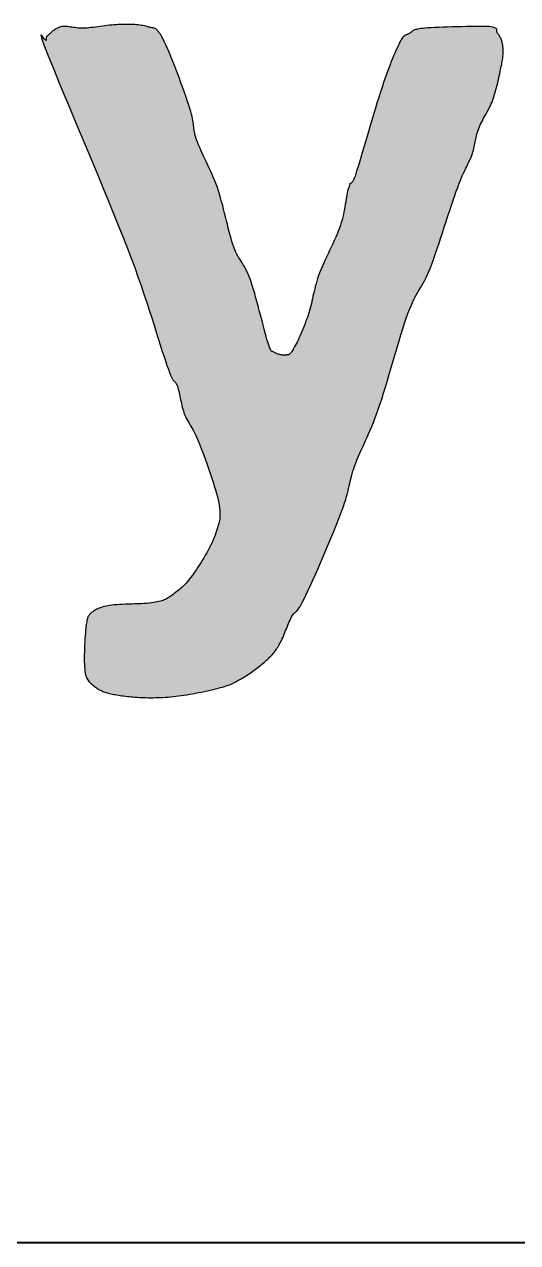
# Model space of a CAD drawing. Header units: millimetres. Extents: x 0 to 841, y 0 to 594.
# Drawn here: x 725.968 to 727.875, y 49 to 53.714 of the extents above; entities that cross this region are included whole.
import ezdxf

# ---------------------------------------------------------------- set-up
doc = ezdxf.new("R2010")
doc.units = ezdxf.units.MM
doc.layers.add('291-E-TEXTOS', color=7, linetype='Continuous')
doc.layers.add('291-G-ROTULO', color=7, linetype='Continuous')

msp = doc.modelspace()

# ---------------------------------------------------------------- hatches: boundary and pattern name
at = {"layer": '291-G-ROTULO', "true_color": 0xec5a2f}
msp.add_hatch(color=7, dxfattribs=at).paths.add_polyline_path([(727.7117, 53.7061), (727.6951, 53.706), (727.6775, 53.7057), (727.6594, 53.7054), (727.6409, 53.7049), (727.6224, 53.7044), (727.6041, 53.7039), (727.5865, 53.7032), (727.5696, 53.7026), (727.554, 53.7019), (727.5397, 53.7012), (727.5272, 53.7004), (727.5167, 53.6997), (727.5079, 53.6989), (727.5003, 53.6981), (727.4938, 53.6972), (727.4883, 53.6962), (727.4837, 53.6952), (727.4798, 53.6942), (727.4765, 53.6931), (727.4738, 53.6919), (727.4714, 53.6906), (727.4693, 53.6893), (727.4674, 53.6879), (727.4656, 53.6864), (727.4637, 53.6848), (727.4616, 53.6832), (727.4592, 53.6814), (727.4564, 53.6796), (727.4536, 53.6779), (727.4509, 53.6766), (727.4485, 53.6756), (727.4462, 53.6747), (727.4441, 53.6739), (727.442, 53.6731), (727.4399, 53.6721), (727.4379, 53.6708), (727.4358, 53.6692), (727.4336, 53.6671), (727.4313, 53.6645), (727.4288, 53.6612), (727.4261, 53.6572), (727.4231, 53.6523), (727.4199, 53.6464), (727.4163, 53.6394), (727.4124, 53.6315), (727.4084, 53.6229), (727.4042, 53.6136), (727.3999, 53.6036), (727.3954, 53.5931), (727.3908, 53.5819), (727.3862, 53.5701), (727.3814, 53.5579), (727.3766, 53.5451), (727.3717, 53.5319), (727.3668, 53.5183), (727.3618, 53.5042), (727.3568, 53.4898), (727.3519, 53.4751), (727.3469, 53.46), (727.342, 53.4447), (727.3366, 53.428), (727.3308, 53.4098), (727.3248, 53.3902), (727.3185, 53.3696), (727.3122, 53.3482), (727.3057, 53.3263), (727.2993, 53.3042), (727.2928, 53.2821), (727.2865, 53.2603), (727.2803, 53.239), (727.2743, 53.2185), (727.2686, 53.1991), (727.2632, 53.181), (727.2582, 53.1646), (727.2537, 53.15), (727.2497, 53.1376), (727.2461, 53.1274), (727.243, 53.1193), (727.2403, 53.1129), (727.2379, 53.1082), (727.2359, 53.1048), (727.2341, 53.1024), (727.2325, 53.1009), (727.2311, 53.0999), (727.2298, 53.0993), (727.2287, 53.0987), (727.2276, 53.098), (727.2265, 53.0969), (727.2254, 53.0951), (727.2242, 53.0924), (727.223, 53.0886), (727.2216, 53.0834), (727.2194, 53.0767), (727.2175, 53.0696), (727.2158, 53.062), (727.2143, 53.054), (727.2128, 53.0456), (727.2114, 53.0368), (727.21, 53.0277), (727.2085, 53.0184), (727.2069, 53.0087), (727.2052, 52.9989), (727.2034, 52.9888), (727.2012, 52.9786), (727.1988, 52.9683), (727.1961, 52.9578), (727.193, 52.9473), (727.1894, 52.9368), (727.1857, 52.926), (727.1815, 52.9146), (727.1767, 52.9028), (727.1715, 52.8906), (727.1659, 52.8781), (727.1601, 52.8653), (727.1541, 52.8524), (727.148, 52.8394), (727.1419, 52.8265), (727.1359, 52.8136), (727.1299, 52.8008), (727.1242, 52.7883), (727.1188, 52.7761), (727.1138, 52.7643), (727.1092, 52.7529), (727.1051, 52.7421), (727.1015, 52.7313), (727.0983, 52.7208), (727.0953, 52.7105), (727.0926, 52.7005), (727.0902, 52.6906), (727.0878, 52.6809), (727.0856, 52.6714), (727.0835, 52.662), (727.0815, 52.6528), (727.0794, 52.6436), (727.0774, 52.6345), (727.0752, 52.6255), (727.0729, 52.6165), (727.0705, 52.6075), (727.0679, 52.5985), (727.065, 52.5895), (727.0619, 52.5807), (727.0586, 52.5717), (727.0552, 52.5626), (727.0517, 52.5533), (727.0481, 52.5441), (727.0444, 52.5349), (727.0406, 52.5259), (727.0369, 52.517), (727.0331, 52.5084), (727.0294, 52.5001), (727.0257, 52.4922), (727.0221, 52.4848), (727.0185, 52.4779), (727.0151, 52.4716), (727.0119, 52.4659), (727.0088, 52.461), (727.0063, 52.4565), (727.004, 52.4525), (727.002, 52.4491), (727.0001, 52.4462), (726.9984, 52.4438), (726.9969, 52.4418), (726.9954, 52.4402), (726.994, 52.4389), (726.9926, 52.438), (726.9911, 52.4372), (726.9897, 52.4366), (726.9882, 52.4362), (726.9865, 52.4358), (726.9847, 52.4356), (726.9828, 52.4353), (726.9807, 52.4349), (726.978, 52.4346), (726.9751, 52.4345), (726.9722, 52.4344), (726.9692, 52.4345), (726.9661, 52.4348), (726.963, 52.4351), (726.9599, 52.4356), (726.9568, 52.4362), (726.9537, 52.4369), (726.9507, 52.4377), (726.9477, 52.4387), (726.9448, 52.4397), (726.942, 52.4409), (726.9394, 52.4422), (726.9368, 52.4435), (726.9345, 52.445), (726.9324, 52.4462), (726.9306, 52.447), (726.929, 52.4475), (726.9276, 52.4479), (726.9263, 52.4481), (726.9252, 52.4485), (726.9241, 52.4491), (726.9229, 52.45), (726.9218, 52.4514), (726.9205, 52.4534), (726.9191, 52.4561), (726.9175, 52.4596), (726.9157, 52.4642), (726.9136, 52.4699), (726.9112, 52.4768), (726.9084, 52.4851), (726.9055, 52.4951), (726.9023, 52.5069), (726.8988, 52.5203), (726.8949, 52.535), (726.8908, 52.5507), (726.8864, 52.5674), (726.8819, 52.5846), (726.8773, 52.6023), (726.8725, 52.6201), (726.8677, 52.6379), (726.8629, 52.6554), (726.8581, 52.6723), (726.8534, 52.6885), (726.8488, 52.7036), (726.8444, 52.7176), (726.8401, 52.73), (726.8356, 52.7414), (726.8312, 52.7517), (726.8268, 52.761), (726.8224, 52.7694), (726.8181, 52.7771), (726.8139, 52.7843), (726.8097, 52.7912), (726.8055, 52.7978), (726.8014, 52.8044), (726.7973, 52.8111), (726.7933, 52.8181), (726.7893, 52.8255), (726.7854, 52.8334), (726.7815, 52.8422), (726.7777, 52.8518), (726.7739, 52.8625), (726.7702, 52.8739), (726.7665, 52.8859), (726.7629, 52.8987), (726.7594, 52.912), (726.7559, 52.9258), (726.7524, 52.94), (726.7488, 52.9545), (726.7453, 52.9692), (726.7417, 52.984), (726.738, 52.9988), (726.7343, 53.0136), (726.7304, 53.0282), (726.7264, 53.0426), (726.7223, 53.0567), (726.7181, 53.0703), (726.7137, 53.0834), (726.709, 53.0958), (726.704, 53.1083), (726.6989, 53.1207), (726.6935, 53.1331), (726.688, 53.1454), (726.6824, 53.1577), (726.6768, 53.1698), (726.6713, 53.1817), (726.6657, 53.1935), (726.6604, 53.205), (726.6551, 53.2163), (726.6501, 53.2273), (726.6454, 53.238), (726.641, 53.2484), (726.637, 53.2584), (726.6334, 53.268), (726.6303, 53.277), (726.628, 53.285), (726.6261, 53.2923), (726.6248, 53.299), (726.6237, 53.3053), (726.623, 53.3113), (726.6224, 53.3171), (726.6218, 53.323), (726.6212, 53.329), (726.6205, 53.3354), (726.6195, 53.3422), (726.6181, 53.3496), (726.6163, 53.3578), (726.614, 53.3669), (726.611, 53.3771), (726.6073, 53.3885), (726.6031, 53.4016), (726.5982, 53.4164), (726.5926, 53.4329), (726.5864, 53.4506), (726.5798, 53.4693), (726.5728, 53.4887), (726.5655, 53.5085), (726.5581, 53.5285), (726.5505, 53.5483), (726.543, 53.5678), (726.5355, 53.5865), (726.5282, 53.6042), (726.5212, 53.6206), (726.5146, 53.6355), (726.5085, 53.6486), (726.5029, 53.6595), (726.4979, 53.6685), (726.4934, 53.6761), (726.4893, 53.6823), (726.4856, 53.6873), (726.4821, 53.6913), (726.4789, 53.6944), (726.4758, 53.6967), (726.4728, 53.6984), (726.4697, 53.6996), (726.4666, 53.7004), (726.4634, 53.701), (726.46, 53.7016), (726.4562, 53.7022), (726.4522, 53.703), (726.4476, 53.7041), (726.4426, 53.7057), (726.4373, 53.7071), (726.4317, 53.7084), (726.426, 53.7096), (726.4201, 53.7106), (726.4141, 53.7115), (726.4079, 53.7123), (726.4015, 53.7129), (726.395, 53.7135), (726.3883, 53.7139), (726.3815, 53.7142), (726.3746, 53.7144), (726.3676, 53.7144), (726.3604, 53.7144), (726.3531, 53.7143), (726.3457, 53.714), (726.3383, 53.7137), (726.3305, 53.7136), (726.3224, 53.7132), (726.314, 53.7126), (726.3054, 53.7118), (726.2965, 53.7109), (726.2875, 53.7098), (726.2784, 53.7086), (726.2693, 53.7074), (726.2601, 53.7062), (726.2511, 53.705), (726.2422, 53.7038), (726.2335, 53.7027), (726.2251, 53.7017), (726.2169, 53.7008), (726.2091, 53.7001), (726.2017, 53.6997), (726.1947, 53.6994), (726.1879, 53.6995), (726.1813, 53.6998), (726.1749, 53.7003), (726.1687, 53.701), (726.1628, 53.7017), (726.1569, 53.7026), (726.1513, 53.7034), (726.1458, 53.7042), (726.1405, 53.705), (726.1354, 53.7057), (726.1303, 53.7061), (726.1254, 53.7064), (726.1206, 53.7065), (726.116, 53.7063), (726.1114, 53.7057), (726.107, 53.7044), (726.1027, 53.703), (726.0987, 53.7013), (726.0948, 53.6995), (726.0911, 53.6976), (726.0876, 53.6955), (726.0842, 53.6934), (726.081, 53.6911), (726.078, 53.6888), (726.0752, 53.6865), (726.0725, 53.6842), (726.0699, 53.682), (726.0675, 53.6797), (726.0653, 53.6776), (726.0632, 53.6755), (726.0612, 53.6736), (726.0595, 53.6722), (726.0579, 53.671), (726.0566, 53.6699), (726.0554, 53.669), (726.0544, 53.6682), (726.0536, 53.6674), (726.053, 53.6666), (726.0524, 53.6658), (726.052, 53.6649), (726.0517, 53.6639), (726.0515, 53.6627), (726.0513, 53.6614), (726.0513, 53.6599), (726.0512, 53.6581), (726.0512, 53.6559), (726.0512, 53.6535), (726.0507, 53.6524), (726.0492, 53.6532), (726.0471, 53.6555), (726.0445, 53.6588), (726.0417, 53.6627), (726.0388, 53.6665), (726.0361, 53.6699), (726.0339, 53.6723), (726.0322, 53.6733), (726.0315, 53.6724), (726.0318, 53.669), (726.0334, 53.6628), (726.0365, 53.6532), (726.0414, 53.6397), (726.0482, 53.6219), (726.0572, 53.5993), (726.0684, 53.5709), (726.0823, 53.5366), (726.0986, 53.4971), (726.1168, 53.4531), (726.1367, 53.4055), (726.1578, 53.3549), (726.18, 53.3021), (726.2028, 53.2477), (726.2258, 53.1926), (726.2488, 53.1374), (726.2714, 53.0829), (726.2932, 53.0299), (726.314, 52.979), (726.3333, 52.9309), (726.3509, 52.8865), (726.3664, 52.8465), (726.3806, 52.8093), (726.3941, 52.773), (726.4068, 52.7378), (726.4187, 52.7036), (726.43, 52.6705), (726.4406, 52.6386), (726.4506, 52.6079), (726.46, 52.5785), (726.4688, 52.5503), (726.4772, 52.5236), (726.4851, 52.4982), (726.4926, 52.4744), (726.4996, 52.4521), (726.5064, 52.4313), (726.5128, 52.4122), (726.5189, 52.3948), (726.5242, 52.3797), (726.5288, 52.3673), (726.5328, 52.3573), (726.5362, 52.3495), (726.5392, 52.3435), (726.5417, 52.339), (726.5439, 52.3358), (726.5458, 52.3336), (726.5475, 52.332), (726.549, 52.3307), (726.5505, 52.3295), (726.552, 52.3282), (726.5535, 52.3263), (726.5551, 52.3235), (726.557, 52.3197), (726.5591, 52.3145), (726.5609, 52.3084), (726.5626, 52.3021), (726.5642, 52.2956), (726.5657, 52.289), (726.5672, 52.2823), (726.5687, 52.2755), (726.5701, 52.2686), (726.5716, 52.2615), (726.5732, 52.2544), (726.5748, 52.2473), (726.5765, 52.2401), (726.5783, 52.2329), (726.5802, 52.2257), (726.5824, 52.2184), (726.5847, 52.2112), (726.5872, 52.2041), (726.5903, 52.197), (726.5936, 52.1902), (726.597, 52.1836), (726.6006, 52.1771), (726.6042, 52.1706), (726.608, 52.164), (726.6119, 52.1574), (726.6158, 52.1506), (726.6198, 52.1436), (726.6238, 52.1364), (726.6278, 52.1288), (726.6318, 52.1208), (726.6358, 52.1123), (726.6397, 52.1034), (726.6436, 52.0938), (726.6474, 52.0836), (726.6517, 52.0725), (726.6564, 52.0603), (726.6613, 52.0472), (726.6663, 52.0333), (726.6715, 52.0188), (726.6768, 52.0039), (726.6821, 51.9886), (726.6873, 51.9732), (726.6924, 51.9578), (726.6973, 51.9425), (726.702, 51.9276), (726.7064, 51.9131), (726.7104, 51.8992), (726.714, 51.8861), (726.7171, 51.8739), (726.7197, 51.8628), (726.721, 51.8527), (726.7221, 51.8435), (726.7229, 51.8351), (726.7234, 51.8274), (726.7237, 51.8202), (726.7236, 51.8134), (726.7233, 51.807), (726.7227, 51.8008), (726.7218, 51.7947), (726.7206, 51.7887), (726.7192, 51.7825), (726.7174, 51.7761), (726.7154, 51.7694), (726.7131, 51.7623), (726.7105, 51.7547), (726.7076, 51.7464), (726.7047, 51.7378), (726.7013, 51.7289), (726.6974, 51.7195), (726.6931, 51.7099), (726.6884, 51.7), (726.6835, 51.69), (726.6782, 51.6799), (726.6728, 51.6698), (726.6671, 51.6598), (726.6614, 51.6499), (726.6556, 51.6403), (726.6498, 51.6309), (726.644, 51.6219), (726.6383, 51.6133), (726.6327, 51.6053), (726.6273, 51.5978), (726.6224, 51.5904), (726.6175, 51.5834), (726.6126, 51.5766), (726.6077, 51.5702), (726.6028, 51.564), (726.5979, 51.5581), (726.5929, 51.5525), (726.5879, 51.5471), (726.5829, 51.542), (726.5779, 51.537), (726.5729, 51.5323), (726.5678, 51.5278), (726.5626, 51.5235), (726.5575, 51.5193), (726.5523, 51.5153), (726.547, 51.5115), (726.5423, 51.5079), (726.5378, 51.5045), (726.5335, 51.5014), (726.5294, 51.4985), (726.5253, 51.4959), (726.5213, 51.4934), (726.5172, 51.4912), (726.5129, 51.4891), (726.5085, 51.4873), (726.5038, 51.4855), (726.4988, 51.4839), (726.4934, 51.4824), (726.4876, 51.481), (726.4812, 51.4797), (726.4743, 51.4785), (726.4667, 51.4774), (726.4587, 51.476), (726.4496, 51.4749), (726.4397, 51.4739), (726.4291, 51.4732), (726.4179, 51.4726), (726.4063, 51.4721), (726.3944, 51.4717), (726.3824, 51.4713), (726.3704, 51.4709), (726.3585, 51.4705), (726.3469, 51.47), (726.3357, 51.4695), (726.3251, 51.4687), (726.3152, 51.4678), (726.3062, 51.4667), (726.2981, 51.4653), (726.2909, 51.4641), (726.2841, 51.4629), (726.2779, 51.4615), (726.2721, 51.4601), (726.2668, 51.4585), (726.2618, 51.4569), (726.2572, 51.4553), (726.2529, 51.4535), (726.2489, 51.4517), (726.2452, 51.4498), (726.2416, 51.4478), (726.2383, 51.4458), (726.235, 51.4438), (726.2319, 51.4416), (726.2289, 51.4394), (726.2258, 51.4372), (726.2234, 51.4347), (726.2212, 51.4325), (726.2193, 51.4304), (726.2176, 51.4285), (726.2162, 51.4266), (726.2149, 51.4246), (726.2138, 51.4225), (726.2128, 51.4201), (726.2119, 51.4175), (726.2111, 51.4146), (726.2103, 51.4112), (726.2095, 51.4073), (726.2086, 51.4028), (726.2078, 51.3976), (726.2068, 51.3917), (726.2058, 51.385), (726.205, 51.3775), (726.2042, 51.3688), (726.2034, 51.3589), (726.2026, 51.3481), (726.2018, 51.3366), (726.2011, 51.3245), (726.2005, 51.3119), (726.2, 51.2992), (726.1996, 51.2864), (726.1993, 51.2737), (726.1992, 51.2614), (726.1993, 51.2495), (726.1995, 51.2383), (726.2, 51.2279), (726.2008, 51.2185), (726.2017, 51.2104), (726.203, 51.2032), (726.2045, 51.1968), (726.2063, 51.1911), (726.2083, 51.186), (726.2105, 51.1814), (726.2129, 51.1774), (726.2154, 51.1737), (726.2181, 51.1705), (726.2208, 51.1675), (726.2237, 51.1648), (726.2267, 51.1622), (726.2297, 51.1598), (726.2327, 51.1575), (726.2358, 51.1551), (726.2389, 51.1527), (726.2419, 51.1501), (726.2449, 51.1476), (726.2479, 51.1453), (726.251, 51.1432), (726.2541, 51.1413), (726.2573, 51.1395), (726.2606, 51.1378), (726.264, 51.1363), (726.2675, 51.1348), (726.2711, 51.1334), (726.275, 51.1321), (726.2789, 51.1308), (726.2831, 51.1295), (726.2875, 51.1282), (726.2921, 51.1269), (726.297, 51.1255), (726.3021, 51.124), (726.3075, 51.1229), (726.3131, 51.1218), (726.319, 51.1207), (726.325, 51.1196), (726.3313, 51.1185), (726.3378, 51.1175), (726.3444, 51.1165), (726.3513, 51.1155), (726.3584, 51.1146), (726.3656, 51.1137), (726.373, 51.1129), (726.3806, 51.1122), (726.3884, 51.1115), (726.3963, 51.1109), (726.4043, 51.1104), (726.4125, 51.11), (726.4209, 51.1096), (726.4295, 51.1093), (726.4382, 51.1091), (726.4471, 51.1089), (726.4561, 51.1089), (726.4653, 51.1089), (726.4746, 51.109), (726.4841, 51.1092), (726.4936, 51.1096), (726.5033, 51.11), (726.5131, 51.1106), (726.5229, 51.1114), (726.5329, 51.1123), (726.5429, 51.1134), (726.553, 51.1146), (726.5631, 51.116), (726.5735, 51.1172), (726.5843, 51.1187), (726.5954, 51.1204), (726.6067, 51.1222), (726.6182, 51.1242), (726.6298, 51.1263), (726.6414, 51.1285), (726.6529, 51.1308), (726.6643, 51.1332), (726.6755, 51.1356), (726.6864, 51.1381), (726.6969, 51.1406), (726.707, 51.143), (726.7165, 51.1455), (726.7255, 51.1478), (726.7337, 51.1501), (726.7413, 51.1524), (726.7484, 51.1547), (726.7549, 51.1569), (726.7611, 51.1592), (726.7668, 51.1615), (726.7722, 51.1639), (726.7773, 51.1663), (726.7822, 51.1687), (726.7869, 51.1712), (726.7915, 51.1737), (726.7961, 51.1763), (726.8006, 51.1789), (726.8053, 51.1816), (726.81, 51.1844), (726.8149, 51.1873), (726.8201, 51.1903), (726.825, 51.1934), (726.83, 51.1967), (726.8351, 51.2001), (726.8402, 51.2036), (726.8454, 51.2073), (726.8506, 51.2111), (726.8558, 51.215), (726.861, 51.2189), (726.8661, 51.2229), (726.8712, 51.2269), (726.8763, 51.2309), (726.8813, 51.2349), (726.8862, 51.2389), (726.8911, 51.2428), (726.8958, 51.2467), (726.9004, 51.2505), (726.9044, 51.2542), (726.9084, 51.2579), (726.9122, 51.2615), (726.9159, 51.2651), (726.9195, 51.2687), (726.923, 51.2724), (726.9264, 51.2761), (726.9297, 51.2799), (726.933, 51.2838), (726.9362, 51.2879), (726.9393, 51.2921), (726.9424, 51.2965), (726.9455, 51.3012), (726.9485, 51.3061), (726.9515, 51.3113), (726.9546, 51.3168), (726.9575, 51.3222), (726.9605, 51.3281), (726.9634, 51.3342), (726.9663, 51.3407), (726.9692, 51.3474), (726.972, 51.3542), (726.9748, 51.3612), (726.9776, 51.3682), (726.9805, 51.3753), (726.9833, 51.3823), (726.9861, 51.3893), (726.989, 51.3961), (726.9919, 51.4027), (726.9948, 51.4092), (726.9977, 51.4153), (727.0007, 51.4211), (727.0032, 51.4261), (727.0055, 51.43), (727.0076, 51.433), (727.0097, 51.4352), (727.0117, 51.437), (727.0137, 51.4386), (727.0158, 51.4402), (727.018, 51.442), (727.0205, 51.4442), (727.0233, 51.4471), (727.0263, 51.4509), (727.0298, 51.4559), (727.0337, 51.4622), (727.0382, 51.47), (727.0432, 51.4797), (727.0489, 51.4914), (727.0558, 51.5055), (727.0637, 51.5221), (727.0724, 51.5409), (727.0817, 51.5614), (727.0916, 51.5834), (727.1018, 51.6066), (727.1123, 51.6307), (727.1229, 51.6553), (727.1335, 51.6801), (727.144, 51.7048), (727.1541, 51.729), (727.1638, 51.7525), (727.1729, 51.775), (727.1813, 51.796), (727.1889, 51.8154), (727.1955, 51.8327), (727.2011, 51.8482), (727.2059, 51.8623), (727.21, 51.8753), (727.2135, 51.8874), (727.2165, 51.8985), (727.2191, 51.9089), (727.2214, 51.9188), (727.2236, 51.9283), (727.2256, 51.9375), (727.2277, 51.9466), (727.2298, 51.9557), (727.2322, 51.9651), (727.2348, 51.9748), (727.2379, 51.9849), (727.2415, 51.9957), (727.2456, 52.0073), (727.2503, 52.0196), (727.255, 52.0316), (727.26, 52.0435), (727.2651, 52.0553), (727.2704, 52.0672), (727.2758, 52.0791), (727.2814, 52.0913), (727.2871, 52.1037), (727.2929, 52.1165), (727.2988, 52.1298), (727.3048, 52.1436), (727.3109, 52.1581), (727.317, 52.1733), (727.3233, 52.1893), (727.3296, 52.2062), (727.336, 52.2241), (727.3425, 52.2435), (727.3494, 52.2646), (727.3565, 52.2872), (727.3637, 52.311), (727.3712, 52.3357), (727.3787, 52.3611), (727.3863, 52.3869), (727.394, 52.4128), (727.4016, 52.4387), (727.4091, 52.4643), (727.4165, 52.4892), (727.4238, 52.5132), (727.4309, 52.5361), (727.4377, 52.5577), (727.4442, 52.5776), (727.4504, 52.5955), (727.4567, 52.6115), (727.4626, 52.6257), (727.4683, 52.6383), (727.4738, 52.6496), (727.4791, 52.6599), (727.4843, 52.6693), (727.4893, 52.6781), (727.4943, 52.6866), (727.4993, 52.695), (727.5043, 52.7035), (727.5094, 52.7123), (727.5145, 52.7217), (727.5198, 52.732), (727.5252, 52.7433), (727.5308, 52.756), (727.5367, 52.7702), (727.5429, 52.7864), (727.5494, 52.8042), (727.5561, 52.8233), (727.563, 52.8434), (727.57, 52.8643), (727.5771, 52.8859), (727.5843, 52.9078), (727.5914, 52.9298), (727.5986, 52.9517), (727.6056, 52.9733), (727.6125, 52.9944), (727.6192, 53.0147), (727.6256, 53.0339), (727.6318, 53.0519), (727.6377, 53.0685), (727.6431, 53.0834), (727.6479, 53.0962), (727.6524, 53.1079), (727.6566, 53.1184), (727.6606, 53.1279), (727.6644, 53.1366), (727.668, 53.1444), (727.6715, 53.1517), (727.6748, 53.1584), (727.6779, 53.1647), (727.6809, 53.1707), (727.6838, 53.1766), (727.6866, 53.1824), (727.6894, 53.1884), (727.692, 53.1945), (727.6947, 53.2009), (727.6973, 53.2078), (727.6998, 53.2148), (727.7019, 53.2216), (727.7038, 53.2281), (727.7054, 53.2345), (727.7068, 53.2407), (727.7081, 53.2468), (727.7092, 53.2528), (727.7104, 53.2588), (727.7115, 53.2647), (727.7127, 53.2706), (727.714, 53.2766), (727.7154, 53.2826), (727.717, 53.2888), (727.7189, 53.2951), (727.721, 53.3015), (727.7234, 53.3082), (727.7259, 53.3149), (727.7286, 53.3217), (727.7317, 53.3284), (727.735, 53.335), (727.7385, 53.3417), (727.7422, 53.3484), (727.7459, 53.3551), (727.7498, 53.3619), (727.7536, 53.3687), (727.7575, 53.3756), (727.7613, 53.3825), (727.7649, 53.3895), (727.7684, 53.3966), (727.7718, 53.4038), (727.7748, 53.4111), (727.7776, 53.4186), (727.7803, 53.4264), (727.7829, 53.4345), (727.7855, 53.443), (727.788, 53.4518), (727.7906, 53.4607), (727.793, 53.4698), (727.7954, 53.479), (727.7977, 53.4881), (727.7999, 53.4972), (727.802, 53.5061), (727.804, 53.5149), (727.8059, 53.5233), (727.8076, 53.5315), (727.8091, 53.5392), (727.8105, 53.5464), (727.8118, 53.5531), (727.8132, 53.5597), (727.8144, 53.5659), (727.8155, 53.5718), (727.8164, 53.5775), (727.8171, 53.5828), (727.8177, 53.5878), (727.8182, 53.5927), (727.8185, 53.5973), (727.8188, 53.6017), (727.8189, 53.606), (727.8189, 53.6101), (727.8188, 53.6141), (727.8187, 53.618), (727.8184, 53.6218), (727.8181, 53.6256), (727.8178, 53.6294), (727.8173, 53.6331), (727.8168, 53.6368), (727.816, 53.6404), (727.8152, 53.644), (727.8143, 53.6475), (727.8132, 53.6509), (727.812, 53.6543), (727.8108, 53.6575), (727.8094, 53.6607), (727.8079, 53.6637), (727.8064, 53.6666), (727.8048, 53.6695), (727.8031, 53.6722), (727.8014, 53.6748), (727.7996, 53.6773), (727.7977, 53.6796), (727.7962, 53.6818), (727.7953, 53.684), (727.7948, 53.6861), (727.7946, 53.6882), (727.7946, 53.6902), (727.7947, 53.6921), (727.7946, 53.6939), (727.7942, 53.6956), (727.7934, 53.6973), (727.792, 53.6988), (727.7899, 53.7003), (727.787, 53.7016), (727.783, 53.7028), (727.7779, 53.7039), (727.7715, 53.7049), (727.7636, 53.7057), (727.7534, 53.706), (727.7412, 53.7062), (727.7272, 53.7062)])

# ---------------------------------------------------------------- linework, layer by layer
at = {"layer": '291-E-TEXTOS', "color": 7, "lineweight": 40}
msp.add_line((650.9999, 49), (825.9999, 49), dxfattribs=at)
at = {"layer": '291-E-TEXTOS'}
msp.add_lwpolyline([(727.7636, 53.7057), (727.7534, 53.706), (727.7412, 53.7062), (727.7272, 53.7062), (727.7117, 53.7061), (727.6951, 53.706), (727.6775, 53.7057), (727.6594, 53.7054), (727.6409, 53.7049), (727.6224, 53.7044), (727.6041, 53.7039), (727.5865, 53.7032), (727.5696, 53.7026), (727.554, 53.7019), (727.5397, 53.7012), (727.5272, 53.7004), (727.5167, 53.6997), (727.5079, 53.6989), (727.5003, 53.6981), (727.4938, 53.6972), (727.4883, 53.6962), (727.4837, 53.6952), (727.4798, 53.6942), (727.4765, 53.6931), (727.4738, 53.6919), (727.4714, 53.6906), (727.4693, 53.6893), (727.4674, 53.6879), (727.4656, 53.6864), (727.4637, 53.6848), (727.4616, 53.6832), (727.4592, 53.6814), (727.4564, 53.6796), (727.4536, 53.6779), (727.4509, 53.6766), (727.4485, 53.6756), (727.4462, 53.6747), (727.4441, 53.6739), (727.442, 53.6731), (727.4399, 53.6721), (727.4379, 53.6708), (727.4358, 53.6692), (727.4336, 53.6671), (727.4313, 53.6645), (727.4288, 53.6612), (727.4261, 53.6572), (727.4231, 53.6523), (727.4199, 53.6464), (727.4163, 53.6394), (727.4124, 53.6315), (727.4084, 53.6229), (727.4042, 53.6136), (727.3999, 53.6036), (727.3954, 53.5931), (727.3908, 53.5819), (727.3862, 53.5701), (727.3814, 53.5579), (727.3766, 53.5451), (727.3717, 53.5319), (727.3668, 53.5183), (727.3618, 53.5042), (727.3568, 53.4898), (727.3519, 53.4751), (727.3469, 53.46), (727.342, 53.4447), (727.3366, 53.428), (727.3308, 53.4098), (727.3248, 53.3902), (727.3185, 53.3696), (727.3122, 53.3482), (727.3057, 53.3263), (727.2993, 53.3042), (727.2928, 53.2821), (727.2865, 53.2603), (727.2803, 53.239), (727.2743, 53.2185), (727.2686, 53.1991), (727.2632, 53.181), (727.2582, 53.1646), (727.2537, 53.15), (727.2497, 53.1376), (727.2461, 53.1274), (727.243, 53.1193), (727.2403, 53.1129), (727.2379, 53.1082), (727.2359, 53.1048), (727.2341, 53.1024), (727.2325, 53.1009), (727.2311, 53.0999), (727.2298, 53.0993), (727.2287, 53.0987), (727.2276, 53.098), (727.2265, 53.0969), (727.2254, 53.0951), (727.2242, 53.0924), (727.223, 53.0886), (727.2216, 53.0834), (727.2194, 53.0767), (727.2175, 53.0696), (727.2158, 53.062), (727.2143, 53.054), (727.2128, 53.0456), (727.2114, 53.0368), (727.21, 53.0277), (727.2085, 53.0184), (727.2069, 53.0087), (727.2052, 52.9989), (727.2034, 52.9888), (727.2012, 52.9786), (727.1988, 52.9683), (727.1961, 52.9578), (727.193, 52.9473), (727.1894, 52.9368), (727.1857, 52.926), (727.1815, 52.9146), (727.1767, 52.9028), (727.1715, 52.8906), (727.1659, 52.8781), (727.1601, 52.8653), (727.1541, 52.8524), (727.148, 52.8394), (727.1419, 52.8265), (727.1359, 52.8136), (727.1299, 52.8008), (727.1242, 52.7883), (727.1188, 52.7761), (727.1138, 52.7643), (727.1092, 52.7529), (727.1051, 52.7421), (727.1015, 52.7313), (727.0983, 52.7208), (727.0953, 52.7105), (727.0926, 52.7005), (727.0902, 52.6906), (727.0878, 52.6809), (727.0856, 52.6714), (727.0835, 52.662), (727.0815, 52.6528), (727.0794, 52.6436), (727.0774, 52.6345), (727.0752, 52.6255), (727.0729, 52.6165), (727.0705, 52.6075), (727.0679, 52.5985), (727.065, 52.5895), (727.0619, 52.5807), (727.0586, 52.5717), (727.0552, 52.5626), (727.0517, 52.5533), (727.0481, 52.5441), (727.0444, 52.5349), (727.0406, 52.5259), (727.0369, 52.517), (727.0331, 52.5084), (727.0294, 52.5001), (727.0257, 52.4922), (727.0221, 52.4848), (727.0185, 52.4779), (727.0151, 52.4716), (727.0119, 52.4659), (727.0088, 52.461), (727.0063, 52.4565), (727.004, 52.4525), (727.002, 52.4491), (727.0001, 52.4462), (726.9984, 52.4438), (726.9969, 52.4418), (726.9954, 52.4402), (726.994, 52.4389), (726.9926, 52.438), (726.9911, 52.4372), (726.9897, 52.4366), (726.9882, 52.4362), (726.9865, 52.4358), (726.9847, 52.4356), (726.9828, 52.4353), (726.9807, 52.4349), (726.978, 52.4346), (726.9751, 52.4345), (726.9722, 52.4344), (726.9692, 52.4345), (726.9661, 52.4348), (726.963, 52.4351), (726.9599, 52.4356), (726.9568, 52.4362), (726.9537, 52.4369), (726.9507, 52.4377), (726.9477, 52.4387), (726.9448, 52.4397), (726.942, 52.4409), (726.9394, 52.4422), (726.9368, 52.4435), (726.9345, 52.445), (726.9324, 52.4462), (726.9306, 52.447), (726.929, 52.4475), (726.9276, 52.4479), (726.9263, 52.4481), (726.9252, 52.4485), (726.9241, 52.4491), (726.9229, 52.45), (726.9218, 52.4514), (726.9205, 52.4534), (726.9191, 52.4561), (726.9175, 52.4596), (726.9157, 52.4642), (726.9136, 52.4699), (726.9112, 52.4768), (726.9084, 52.4851), (726.9055, 52.4951), (726.9023, 52.5069), (726.8988, 52.5203), (726.8949, 52.535), (726.8908, 52.5507), (726.8864, 52.5674), (726.8819, 52.5846), (726.8773, 52.6023), (726.8725, 52.6201), (726.8677, 52.6379), (726.8629, 52.6554), (726.8581, 52.6723), (726.8534, 52.6885), (726.8488, 52.7036), (726.8444, 52.7176), (726.8401, 52.73), (726.8356, 52.7414), (726.8312, 52.7517), (726.8268, 52.761), (726.8224, 52.7694), (726.8181, 52.7771), (726.8139, 52.7843), (726.8097, 52.7912), (726.8055, 52.7978), (726.8014, 52.8044), (726.7973, 52.8111), (726.7933, 52.8181), (726.7893, 52.8255), (726.7854, 52.8334), (726.7815, 52.8422), (726.7777, 52.8518), (726.7739, 52.8625), (726.7702, 52.8739), (726.7665, 52.8859), (726.7629, 52.8987), (726.7594, 52.912), (726.7559, 52.9258), (726.7524, 52.94), (726.7488, 52.9545), (726.7453, 52.9692), (726.7417, 52.984), (726.738, 52.9988), (726.7343, 53.0136), (726.7304, 53.0282), (726.7264, 53.0426), (726.7223, 53.0567), (726.7181, 53.0703), (726.7137, 53.0834), (726.709, 53.0958), (726.704, 53.1083), (726.6989, 53.1207), (726.6935, 53.1331), (726.688, 53.1454), (726.6824, 53.1577), (726.6768, 53.1698), (726.6713, 53.1817), (726.6657, 53.1935), (726.6604, 53.205), (726.6551, 53.2163), (726.6501, 53.2273), (726.6454, 53.238), (726.641, 53.2484), (726.637, 53.2584), (726.6334, 53.268), (726.6303, 53.277), (726.628, 53.285), (726.6261, 53.2923), (726.6248, 53.299), (726.6237, 53.3053), (726.623, 53.3113), (726.6224, 53.3171), (726.6218, 53.323), (726.6212, 53.329), (726.6205, 53.3354), (726.6195, 53.3422), (726.6181, 53.3496), (726.6163, 53.3578), (726.614, 53.3669), (726.611, 53.3771), (726.6073, 53.3885), (726.6031, 53.4016), (726.5982, 53.4164), (726.5926, 53.4329), (726.5864, 53.4506), (726.5798, 53.4693), (726.5728, 53.4887), (726.5655, 53.5085), (726.5581, 53.5285), (726.5505, 53.5483), (726.543, 53.5678), (726.5355, 53.5865), (726.5282, 53.6042), (726.5212, 53.6206), (726.5146, 53.6355), (726.5085, 53.6486), (726.5029, 53.6595), (726.4979, 53.6685), (726.4934, 53.6761), (726.4893, 53.6823), (726.4856, 53.6873), (726.4821, 53.6913), (726.4789, 53.6944), (726.4758, 53.6967), (726.4728, 53.6984), (726.4697, 53.6996), (726.4666, 53.7004), (726.4634, 53.701), (726.46, 53.7016), (726.4562, 53.7022), (726.4522, 53.703), (726.4476, 53.7041), (726.4426, 53.7057), (726.4373, 53.7071), (726.4317, 53.7084), (726.426, 53.7096), (726.4201, 53.7106), (726.4141, 53.7115), (726.4079, 53.7123), (726.4015, 53.7129), (726.395, 53.7135), (726.3883, 53.7139), (726.3815, 53.7142), (726.3746, 53.7144), (726.3676, 53.7144), (726.3604, 53.7144), (726.3531, 53.7143), (726.3457, 53.714), (726.3383, 53.7137), (726.3305, 53.7136), (726.3224, 53.7132), (726.314, 53.7126), (726.3054, 53.7118), (726.2965, 53.7109), (726.2875, 53.7098), (726.2784, 53.7086), (726.2693, 53.7074), (726.2601, 53.7062), (726.2511, 53.705), (726.2422, 53.7038), (726.2335, 53.7027), (726.2251, 53.7017), (726.2169, 53.7008), (726.2091, 53.7001), (726.2017, 53.6997), (726.1947, 53.6994), (726.1879, 53.6995), (726.1813, 53.6998), (726.1749, 53.7003), (726.1687, 53.701), (726.1628, 53.7017), (726.1569, 53.7026), (726.1513, 53.7034), (726.1458, 53.7042), (726.1405, 53.705), (726.1354, 53.7057), (726.1303, 53.7061), (726.1254, 53.7064), (726.1206, 53.7065), (726.116, 53.7063), (726.1114, 53.7057), (726.107, 53.7044), (726.1027, 53.703), (726.0987, 53.7013), (726.0948, 53.6995), (726.0911, 53.6976), (726.0876, 53.6955), (726.0842, 53.6934), (726.081, 53.6911), (726.078, 53.6888), (726.0752, 53.6865), (726.0725, 53.6842), (726.0699, 53.682), (726.0675, 53.6797), (726.0653, 53.6776), (726.0632, 53.6755), (726.0612, 53.6736), (726.0595, 53.6722), (726.0579, 53.671), (726.0566, 53.6699), (726.0554, 53.669), (726.0544, 53.6682), (726.0536, 53.6674), (726.053, 53.6666), (726.0524, 53.6658), (726.052, 53.6649), (726.0517, 53.6639), (726.0515, 53.6627), (726.0513, 53.6614), (726.0513, 53.6599), (726.0512, 53.6581), (726.0512, 53.6559), (726.0512, 53.6535), (726.0507, 53.6524), (726.0492, 53.6532), (726.0471, 53.6555), (726.0445, 53.6588), (726.0417, 53.6627), (726.0388, 53.6665), (726.0361, 53.6699), (726.0339, 53.6723), (726.0322, 53.6733), (726.0315, 53.6724), (726.0318, 53.669), (726.0334, 53.6628), (726.0365, 53.6532), (726.0414, 53.6397), (726.0482, 53.6219), (726.0572, 53.5993), (726.0684, 53.5709), (726.0823, 53.5366), (726.0986, 53.4971), (726.1168, 53.4531), (726.1367, 53.4055), (726.1578, 53.3549), (726.18, 53.3021), (726.2028, 53.2477), (726.2258, 53.1926), (726.2488, 53.1374), (726.2714, 53.0829), (726.2932, 53.0299), (726.314, 52.979), (726.3333, 52.9309), (726.3509, 52.8865), (726.3664, 52.8465), (726.3806, 52.8093), (726.3941, 52.773), (726.4068, 52.7378), (726.4187, 52.7036), (726.43, 52.6705), (726.4406, 52.6386), (726.4506, 52.6079), (726.46, 52.5785), (726.4688, 52.5503), (726.4772, 52.5236), (726.4851, 52.4982), (726.4926, 52.4744), (726.4996, 52.4521), (726.5064, 52.4313), (726.5128, 52.4122), (726.5189, 52.3948), (726.5242, 52.3797), (726.5288, 52.3673), (726.5328, 52.3573), (726.5362, 52.3495), (726.5392, 52.3435), (726.5417, 52.339), (726.5439, 52.3358), (726.5458, 52.3336), (726.5475, 52.332), (726.549, 52.3307), (726.5505, 52.3295), (726.552, 52.3282), (726.5535, 52.3263), (726.5551, 52.3235), (726.557, 52.3197), (726.5591, 52.3145), (726.5609, 52.3084), (726.5626, 52.3021), (726.5642, 52.2956), (726.5657, 52.289), (726.5672, 52.2823), (726.5687, 52.2755), (726.5701, 52.2686), (726.5716, 52.2615), (726.5732, 52.2544), (726.5748, 52.2473), (726.5765, 52.2401), (726.5783, 52.2329), (726.5802, 52.2257), (726.5824, 52.2184), (726.5847, 52.2112), (726.5872, 52.2041), (726.5903, 52.197), (726.5936, 52.1902), (726.597, 52.1836), (726.6006, 52.1771), (726.6042, 52.1706), (726.608, 52.164), (726.6119, 52.1574), (726.6158, 52.1506), (726.6198, 52.1436), (726.6238, 52.1364), (726.6278, 52.1288), (726.6318, 52.1208), (726.6358, 52.1123), (726.6397, 52.1034), (726.6436, 52.0938), (726.6474, 52.0836), (726.6517, 52.0725), (726.6564, 52.0603), (726.6613, 52.0472), (726.6663, 52.0333), (726.6715, 52.0188), (726.6768, 52.0039), (726.6821, 51.9886), (726.6873, 51.9732), (726.6924, 51.9578), (726.6973, 51.9425), (726.702, 51.9276), (726.7064, 51.9131), (726.7104, 51.8992), (726.714, 51.8861), (726.7171, 51.8739), (726.7197, 51.8628), (726.721, 51.8527), (726.7221, 51.8435), (726.7229, 51.8351), (726.7234, 51.8274), (726.7237, 51.8202), (726.7236, 51.8134), (726.7233, 51.807), (726.7227, 51.8008), (726.7218, 51.7947), (726.7206, 51.7887), (726.7192, 51.7825), (726.7174, 51.7761), (726.7154, 51.7694), (726.7131, 51.7623), (726.7105, 51.7547), (726.7076, 51.7464), (726.7047, 51.7378), (726.7013, 51.7289), (726.6974, 51.7195), (726.6931, 51.7099), (726.6884, 51.7), (726.6835, 51.69), (726.6782, 51.6799), (726.6728, 51.6698), (726.6671, 51.6598), (726.6614, 51.6499), (726.6556, 51.6403), (726.6498, 51.6309), (726.644, 51.6219), (726.6383, 51.6133), (726.6327, 51.6053), (726.6273, 51.5978), (726.6224, 51.5904), (726.6175, 51.5834), (726.6126, 51.5766), (726.6077, 51.5702), (726.6028, 51.564), (726.5979, 51.5581), (726.5929, 51.5525), (726.5879, 51.5471), (726.5829, 51.542), (726.5779, 51.537), (726.5729, 51.5323), (726.5678, 51.5278), (726.5626, 51.5235), (726.5575, 51.5193), (726.5523, 51.5153), (726.547, 51.5115), (726.5423, 51.5079), (726.5378, 51.5045), (726.5335, 51.5014), (726.5294, 51.4985), (726.5253, 51.4959), (726.5213, 51.4934), (726.5172, 51.4912), (726.5129, 51.4891), (726.5085, 51.4873), (726.5038, 51.4855), (726.4988, 51.4839), (726.4934, 51.4824), (726.4876, 51.481), (726.4812, 51.4797), (726.4743, 51.4785), (726.4667, 51.4774), (726.4587, 51.476), (726.4496, 51.4749), (726.4397, 51.4739), (726.4291, 51.4732), (726.4179, 51.4726), (726.4063, 51.4721), (726.3944, 51.4717), (726.3824, 51.4713), (726.3704, 51.4709), (726.3585, 51.4705), (726.3469, 51.47), (726.3357, 51.4695), (726.3251, 51.4687), (726.3152, 51.4678), (726.3062, 51.4667), (726.2981, 51.4653), (726.2909, 51.4641), (726.2841, 51.4629), (726.2779, 51.4615), (726.2721, 51.4601), (726.2668, 51.4585), (726.2618, 51.4569), (726.2572, 51.4553), (726.2529, 51.4535), (726.2489, 51.4517), (726.2452, 51.4498), (726.2416, 51.4478), (726.2383, 51.4458), (726.235, 51.4438), (726.2319, 51.4416), (726.2289, 51.4394), (726.2258, 51.4372), (726.2234, 51.4347), (726.2212, 51.4325), (726.2193, 51.4304), (726.2176, 51.4285), (726.2162, 51.4266), (726.2149, 51.4246), (726.2138, 51.4225), (726.2128, 51.4201), (726.2119, 51.4175), (726.2111, 51.4146), (726.2103, 51.4112), (726.2095, 51.4073), (726.2086, 51.4028), (726.2078, 51.3976), (726.2068, 51.3917), (726.2058, 51.385), (726.205, 51.3775), (726.2042, 51.3688), (726.2034, 51.3589), (726.2026, 51.3481), (726.2018, 51.3366), (726.2011, 51.3245), (726.2005, 51.3119), (726.2, 51.2992), (726.1996, 51.2864), (726.1993, 51.2737), (726.1992, 51.2614), (726.1993, 51.2495), (726.1995, 51.2383), (726.2, 51.2279), (726.2008, 51.2185), (726.2017, 51.2104), (726.203, 51.2032), (726.2045, 51.1968), (726.2063, 51.1911), (726.2083, 51.186), (726.2105, 51.1814), (726.2129, 51.1774), (726.2154, 51.1737), (726.2181, 51.1705), (726.2208, 51.1675), (726.2237, 51.1648), (726.2267, 51.1622), (726.2297, 51.1598), (726.2327, 51.1575), (726.2358, 51.1551), (726.2389, 51.1527), (726.2419, 51.1501), (726.2449, 51.1476), (726.2479, 51.1453), (726.251, 51.1432), (726.2541, 51.1413), (726.2573, 51.1395), (726.2606, 51.1378), (726.264, 51.1363), (726.2675, 51.1348), (726.2711, 51.1334), (726.275, 51.1321), (726.2789, 51.1308), (726.2831, 51.1295), (726.2875, 51.1282), (726.2921, 51.1269), (726.297, 51.1255), (726.3021, 51.124), (726.3075, 51.1229), (726.3131, 51.1218), (726.319, 51.1207), (726.325, 51.1196), (726.3313, 51.1185), (726.3378, 51.1175), (726.3444, 51.1165), (726.3513, 51.1155), (726.3584, 51.1146), (726.3656, 51.1137), (726.373, 51.1129), (726.3806, 51.1122), (726.3884, 51.1115), (726.3963, 51.1109), (726.4043, 51.1104), (726.4125, 51.11), (726.4209, 51.1096), (726.4295, 51.1093), (726.4382, 51.1091), (726.4471, 51.1089), (726.4561, 51.1089), (726.4653, 51.1089), (726.4746, 51.109), (726.4841, 51.1092), (726.4936, 51.1096), (726.5033, 51.11), (726.5131, 51.1106), (726.5229, 51.1114), (726.5329, 51.1123), (726.5429, 51.1134), (726.553, 51.1146), (726.5631, 51.116), (726.5735, 51.1172), (726.5843, 51.1187), (726.5954, 51.1204), (726.6067, 51.1222), (726.6182, 51.1242), (726.6298, 51.1263), (726.6414, 51.1285), (726.6529, 51.1308), (726.6643, 51.1332), (726.6755, 51.1356), (726.6864, 51.1381), (726.6969, 51.1406), (726.707, 51.143), (726.7165, 51.1455), (726.7255, 51.1478), (726.7337, 51.1501), (726.7413, 51.1524), (726.7484, 51.1547), (726.7549, 51.1569), (726.7611, 51.1592), (726.7668, 51.1615), (726.7722, 51.1639), (726.7773, 51.1663), (726.7822, 51.1687), (726.7869, 51.1712), (726.7915, 51.1737), (726.7961, 51.1763), (726.8006, 51.1789), (726.8053, 51.1816), (726.81, 51.1844), (726.8149, 51.1873), (726.8201, 51.1903), (726.825, 51.1934), (726.83, 51.1967), (726.8351, 51.2001), (726.8402, 51.2036), (726.8454, 51.2073), (726.8506, 51.2111), (726.8558, 51.215), (726.861, 51.2189), (726.8661, 51.2229), (726.8712, 51.2269), (726.8763, 51.2309), (726.8813, 51.2349), (726.8862, 51.2389), (726.8911, 51.2428), (726.8958, 51.2467), (726.9004, 51.2505), (726.9044, 51.2542), (726.9084, 51.2579), (726.9122, 51.2615), (726.9159, 51.2651), (726.9195, 51.2687), (726.923, 51.2724), (726.9264, 51.2761), (726.9297, 51.2799), (726.933, 51.2838), (726.9362, 51.2879), (726.9393, 51.2921), (726.9424, 51.2965), (726.9455, 51.3012), (726.9485, 51.3061), (726.9515, 51.3113), (726.9546, 51.3168), (726.9575, 51.3222), (726.9605, 51.3281), (726.9634, 51.3342), (726.9663, 51.3407), (726.9692, 51.3474), (726.972, 51.3542), (726.9748, 51.3612), (726.9776, 51.3682), (726.9805, 51.3753), (726.9833, 51.3823), (726.9861, 51.3893), (726.989, 51.3961), (726.9919, 51.4027), (726.9948, 51.4092), (726.9977, 51.4153), (727.0007, 51.4211), (727.0032, 51.4261), (727.0055, 51.43), (727.0076, 51.433), (727.0097, 51.4352), (727.0117, 51.437), (727.0137, 51.4386), (727.0158, 51.4402), (727.018, 51.442), (727.0205, 51.4442), (727.0233, 51.4471), (727.0263, 51.4509), (727.0298, 51.4559), (727.0337, 51.4622), (727.0382, 51.47), (727.0432, 51.4797), (727.0489, 51.4914), (727.0558, 51.5055), (727.0637, 51.5221), (727.0724, 51.5409), (727.0817, 51.5614), (727.0916, 51.5834), (727.1018, 51.6066), (727.1123, 51.6307), (727.1229, 51.6553), (727.1335, 51.6801), (727.144, 51.7048), (727.1541, 51.729), (727.1638, 51.7525), (727.1729, 51.775), (727.1813, 51.796), (727.1889, 51.8154), (727.1955, 51.8327), (727.2011, 51.8482), (727.2059, 51.8623), (727.21, 51.8753), (727.2135, 51.8874), (727.2165, 51.8985), (727.2191, 51.9089), (727.2214, 51.9188), (727.2236, 51.9283), (727.2256, 51.9375), (727.2277, 51.9466), (727.2298, 51.9557), (727.2322, 51.9651), (727.2348, 51.9748), (727.2379, 51.9849), (727.2415, 51.9957), (727.2456, 52.0073), (727.2503, 52.0196), (727.255, 52.0316), (727.26, 52.0435), (727.2651, 52.0553), (727.2704, 52.0672), (727.2758, 52.0791), (727.2814, 52.0913), (727.2871, 52.1037), (727.2929, 52.1165), (727.2988, 52.1298), (727.3048, 52.1436), (727.3109, 52.1581), (727.317, 52.1733), (727.3233, 52.1893), (727.3296, 52.2062), (727.336, 52.2241), (727.3425, 52.2435), (727.3494, 52.2646), (727.3565, 52.2872), (727.3637, 52.311), (727.3712, 52.3357), (727.3787, 52.3611), (727.3863, 52.3869), (727.394, 52.4128), (727.4016, 52.4387), (727.4091, 52.4643), (727.4165, 52.4892), (727.4238, 52.5132), (727.4309, 52.5361), (727.4377, 52.5577), (727.4442, 52.5776), (727.4504, 52.5955), (727.4567, 52.6115), (727.4626, 52.6257), (727.4683, 52.6383), (727.4738, 52.6496), (727.4791, 52.6599), (727.4843, 52.6693), (727.4893, 52.6781), (727.4943, 52.6866), (727.4993, 52.695), (727.5043, 52.7035), (727.5094, 52.7123), (727.5145, 52.7217), (727.5198, 52.732), (727.5252, 52.7433), (727.5308, 52.756), (727.5367, 52.7702), (727.5429, 52.7864), (727.5494, 52.8042), (727.5561, 52.8233), (727.563, 52.8434), (727.57, 52.8643), (727.5771, 52.8859), (727.5843, 52.9078), (727.5914, 52.9298), (727.5986, 52.9517), (727.6056, 52.9733), (727.6125, 52.9944), (727.6192, 53.0147), (727.6256, 53.0339), (727.6318, 53.0519), (727.6377, 53.0685), (727.6431, 53.0834), (727.6479, 53.0962), (727.6524, 53.1079), (727.6566, 53.1184), (727.6606, 53.1279), (727.6644, 53.1366), (727.668, 53.1444), (727.6715, 53.1517), (727.6748, 53.1584), (727.6779, 53.1647), (727.6809, 53.1707), (727.6838, 53.1766), (727.6866, 53.1824), (727.6894, 53.1884), (727.692, 53.1945), (727.6947, 53.2009), (727.6973, 53.2078), (727.6998, 53.2148), (727.7019, 53.2216), (727.7038, 53.2281), (727.7054, 53.2345), (727.7068, 53.2407), (727.7081, 53.2468), (727.7092, 53.2528), (727.7104, 53.2588), (727.7115, 53.2647), (727.7127, 53.2706), (727.714, 53.2766), (727.7154, 53.2826), (727.717, 53.2888), (727.7189, 53.2951), (727.721, 53.3015), (727.7234, 53.3082), (727.7259, 53.3149), (727.7286, 53.3217), (727.7317, 53.3284), (727.735, 53.335), (727.7385, 53.3417), (727.7422, 53.3484), (727.7459, 53.3551), (727.7498, 53.3619), (727.7536, 53.3687), (727.7575, 53.3756), (727.7613, 53.3825), (727.7649, 53.3895), (727.7684, 53.3966), (727.7718, 53.4038), (727.7748, 53.4111), (727.7776, 53.4186), (727.7803, 53.4264), (727.7829, 53.4345), (727.7855, 53.443), (727.788, 53.4518), (727.7906, 53.4607), (727.793, 53.4698), (727.7954, 53.479), (727.7977, 53.4881), (727.7999, 53.4972), (727.802, 53.5061), (727.804, 53.5149), (727.8059, 53.5233), (727.8076, 53.5315), (727.8091, 53.5392), (727.8105, 53.5464), (727.8118, 53.5531), (727.8132, 53.5597), (727.8144, 53.5659), (727.8155, 53.5718), (727.8164, 53.5775), (727.8171, 53.5828), (727.8177, 53.5878), (727.8182, 53.5927), (727.8185, 53.5973), (727.8188, 53.6017), (727.8189, 53.606), (727.8189, 53.6101), (727.8188, 53.6141), (727.8187, 53.618), (727.8184, 53.6218), (727.8181, 53.6256), (727.8178, 53.6294), (727.8173, 53.6331), (727.8168, 53.6368), (727.816, 53.6404), (727.8152, 53.644), (727.8143, 53.6475), (727.8132, 53.6509), (727.812, 53.6543), (727.8108, 53.6575), (727.8094, 53.6607), (727.8079, 53.6637), (727.8064, 53.6666), (727.8048, 53.6695), (727.8031, 53.6722), (727.8014, 53.6748), (727.7996, 53.6773), (727.7977, 53.6796), (727.7962, 53.6818), (727.7953, 53.684), (727.7948, 53.6861), (727.7946, 53.6882), (727.7946, 53.6902), (727.7947, 53.6921), (727.7946, 53.6939), (727.7942, 53.6956), (727.7934, 53.6973), (727.792, 53.6988), (727.7899, 53.7003), (727.787, 53.7016), (727.783, 53.7028), (727.7779, 53.7039), (727.7715, 53.7049)], close=True, dxfattribs=at)

doc.saveas('drawing.dxf')
